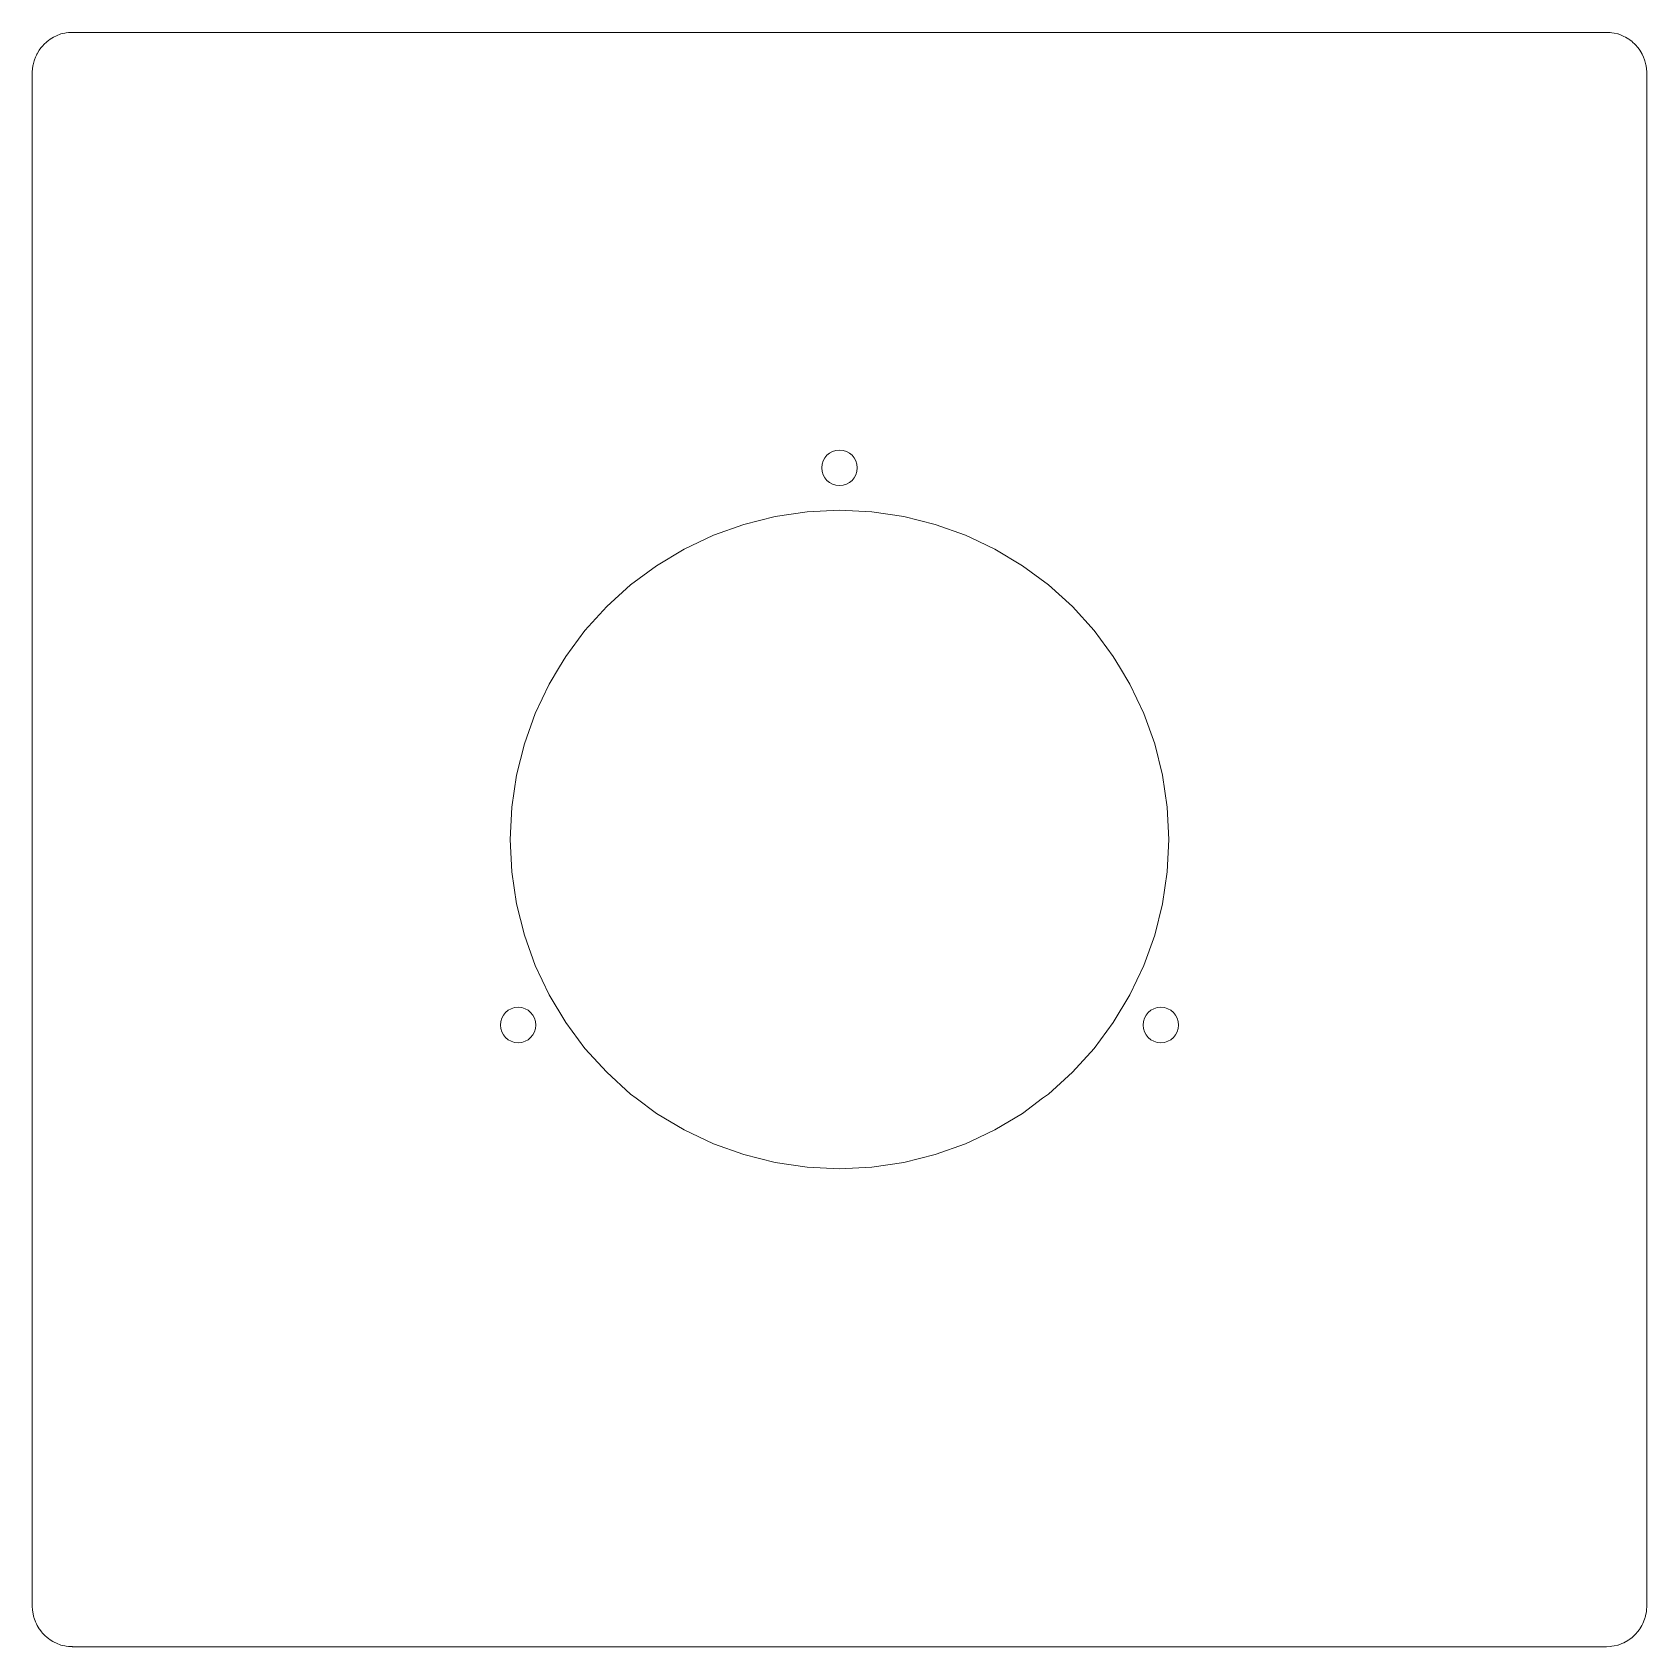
# Model space of a CAD drawing. Header units: millimetres. Extents: x -7 to 132, y -19 to 119.
import ezdxf

# ---------------------------------------------------------------- set-up
doc = ezdxf.new("R2010")
doc.units = ezdxf.units.MM
doc.header["$MEASUREMENT"] = 0
doc.layers.add('Layer 1', color=7, linetype='Continuous', lineweight=0)
doc.layers.add('Layer 5', color=7, linetype='Continuous', lineweight=0)

msp = doc.modelspace()

# ---------------------------------------------------------------- linework, layer by layer
at = {"layer": 'Layer 1', "color": 1, "lineweight": 0, "true_color": 0xff0000}
for points in [[(130.43, 118.56), (130.48, 118.51), (130.68, 118.33), (130.76, 118.24), (130.91, 118.08), (130.97, 118), (131.11, 117.81), (131.27, 117.53), (131.28, 117.51), (131.3, 117.48), (131.43, 117.21), (131.51, 116.97), (131.54, 116.89), (131.62, 116.56), (131.64, 116.46), (131.67, 116.22), (131.69, 115.95), (131.69, 115.88), (131.69, 115.44), (131.69, 114.41), (131.69, 113.39), (131.69, 112.36), (131.69, 111.34), (131.69, 110.32), (131.69, 109.29), (131.69, 108.27), (131.69, 107.24), (131.69, 106.22), (131.69, 105.2), (131.69, 104.17), (131.69, 103.15), (131.69, 102.12), (131.69, 101.1), (131.69, 100.08), (131.69, 99.05), (131.69, 98.03), (131.69, 97), (131.69, 95.98), (131.69, 94.96), (131.69, 93.93), (131.69, 92.91), (131.69, 91.88), (131.69, 90.86), (131.69, 89.84), (131.69, 88.81), (131.69, 87.79), (131.69, 86.76), (131.69, 85.74), (131.69, 84.72), (131.69, 83.69), (131.69, 82.67), (131.69, 81.64), (131.69, 80.62), (131.69, 79.6), (131.69, 78.57), (131.69, 77.55), (131.69, 76.52), (131.69, 75.5), (131.69, 74.48), (131.69, 73.45), (131.69, 72.43), (131.69, 71.4), (131.69, 70.38), (131.69, 69.36), (131.69, 68.33), (131.69, 67.31), (131.69, 66.28), (131.69, 65.26), (131.69, 64.24), (131.69, 63.21), (131.69, 62.19), (131.69, 61.16), (131.69, 60.14), (131.69, 59.12), (131.69, 58.09), (131.69, 57.07), (131.69, 56.04), (131.69, 55.02), (131.69, 54), (131.69, 52.97), (131.69, 51.95), (131.69, 50.92), (131.69, 49.9), (131.69, 48.88), (131.69, 47.85), (131.69, 46.83), (131.69, 45.8), (131.69, 44.78), (131.69, 43.76), (131.69, 42.73), (131.69, 41.71), (131.69, 40.68), (131.69, 39.66), (131.69, 38.64), (131.69, 37.61), (131.69, 36.59), (131.69, 35.56), (131.69, 34.54), (131.69, 33.52), (131.69, 32.49), (131.69, 31.47), (131.69, 30.44), (131.69, 29.42), (131.69, 28.4), (131.69, 27.37), (131.69, 26.35), (131.69, 25.32), (131.69, 24.3), (131.69, 23.28), (131.69, 22.25), (131.69, 21.23), (131.69, 20.2), (131.69, 19.18), (131.69, 18.16), (131.69, 17.13), (131.69, 16.11), (131.69, 15.08), (131.69, 14.06), (131.69, 13.04), (131.69, 12.01), (131.69, 10.99), (131.69, 9.96), (131.69, 8.94), (131.69, 7.92), (131.69, 6.89), (131.69, 5.87), (131.69, 4.84), (131.69, 3.82), (131.69, 2.8), (131.69, 1.77), (131.69, 0.75), (131.69, -0.28), (131.69, -1.3), (131.69, -2.32), (131.69, -3.35), (131.69, -4.37), (131.69, -5.4), (131.69, -6.42), (131.69, -7.44), (131.69, -8.47), (131.69, -9.49), (131.69, -10.52), (131.69, -11.54), (131.69, -12.56), (131.69, -13.59), (131.69, -14.61), (131.69, -15.64), (131.69, -15.69), (131.67, -16.03), (131.66, -16.15), (131.62, -16.37), (131.55, -16.66), (131.54, -16.7), (131.43, -17.02), (131.36, -17.17), (131.28, -17.33), (131.27, -17.34), (131.11, -17.62), (131.06, -17.68), (130.91, -17.89), (130.76, -18.05), (130.68, -18.14), (130.62, -18.2), (130.43, -18.37), (130.25, -18.5), (130.15, -18.57), (129.93, -18.71), (129.86, -18.75), (129.74, -18.81), (129.55, -18.89), (129.23, -19.01), (129.22, -19.01), (128.9, -19.09), (128.71, -19.12), (128.57, -19.14), (128.23, -19.16), (128.2, -19.16), (127.69, -19.16), (125.64, -19.16), (121.54, -19.16), (105.16, -19.16), (88.78, -19.16), (72.39, -19.16), (56.01, -19.16), (39.62, -19.16), (23.24, -19.16), (6.86, -19.16), (-1.34, -19.16), (-2.36, -19.16), (-3.35, -19.16), (-3.38, -19.15), (-3.69, -19.14), (-3.9, -19.11), (-4.02, -19.09), (-4.35, -19.01), (-4.41, -18.99), (-4.67, -18.89), (-4.98, -18.75), (-5.04, -18.71), (-5.27, -18.57), (-5.43, -18.45), (-5.54, -18.37), (-5.73, -18.2), (-5.79, -18.14), (-5.94, -17.98), (-6.02, -17.89), (-6.17, -17.68), (-6.22, -17.62), (-6.4, -17.33), (-6.46, -17.2), (-6.54, -17.02), (-6.66, -16.7), (-6.67, -16.66), (-6.74, -16.37), (-6.77, -16.15), (-6.79, -16.03), (-6.81, -15.69), (-6.81, -15.64), (-6.81, -14.61), (-6.81, -13.59), (-6.81, -12.56), (-6.81, -11.54), (-6.81, -10.52), (-6.81, -9.49), (-6.81, -8.47), (-6.81, -7.44), (-6.81, -6.42), (-6.81, -5.4), (-6.81, -4.37), (-6.81, -3.35), (-6.81, -2.32), (-6.81, -1.3), (-6.81, -0.28), (-6.81, 0.75), (-6.81, 1.77), (-6.81, 2.8), (-6.81, 3.82), (-6.81, 4.84), (-6.81, 5.87), (-6.81, 6.89), (-6.81, 7.92), (-6.81, 8.94), (-6.81, 9.96), (-6.81, 10.99), (-6.81, 12.01), (-6.81, 13.04), (-6.81, 14.06), (-6.81, 15.08), (-6.81, 16.11), (-6.81, 17.13), (-6.81, 18.16), (-6.81, 19.18), (-6.81, 20.2), (-6.81, 21.23), (-6.81, 22.25), (-6.81, 23.28), (-6.81, 24.3), (-6.81, 25.32), (-6.81, 26.35), (-6.81, 27.37), (-6.81, 28.4), (-6.81, 29.42), (-6.81, 30.44), (-6.81, 31.47), (-6.81, 32.49), (-6.81, 33.52), (-6.81, 34.54), (-6.81, 35.56), (-6.81, 36.59), (-6.81, 37.61), (-6.81, 38.64), (-6.81, 39.66), (-6.81, 40.68), (-6.81, 41.71), (-6.81, 42.73), (-6.81, 43.76), (-6.81, 44.78), (-6.81, 45.8), (-6.81, 46.83), (-6.81, 47.85), (-6.81, 48.88), (-6.81, 49.9), (-6.81, 50.92), (-6.81, 51.95), (-6.81, 52.97), (-6.81, 54), (-6.81, 55.02), (-6.81, 56.04), (-6.81, 57.07), (-6.81, 58.09), (-6.81, 59.12), (-6.81, 60.14), (-6.81, 61.16), (-6.81, 62.19), (-6.81, 63.21), (-6.81, 64.24), (-6.81, 65.26), (-6.81, 66.28), (-6.81, 67.31), (-6.81, 68.33), (-6.81, 69.36), (-6.81, 70.38), (-6.81, 71.4), (-6.81, 72.43), (-6.81, 73.45), (-6.81, 74.48), (-6.81, 75.5), (-6.81, 76.52), (-6.81, 77.55), (-6.81, 78.57), (-6.81, 79.6), (-6.81, 80.62), (-6.81, 81.64), (-6.81, 82.67), (-6.81, 83.69), (-6.81, 84.72), (-6.81, 85.74), (-6.81, 86.76), (-6.81, 87.79), (-6.81, 88.81), (-6.81, 89.84), (-6.81, 90.86), (-6.81, 91.88), (-6.81, 92.91), (-6.81, 93.93), (-6.81, 94.96), (-6.81, 95.98), (-6.81, 97), (-6.81, 98.03), (-6.81, 99.05), (-6.81, 100.08), (-6.81, 101.1), (-6.81, 102.12), (-6.81, 103.15), (-6.81, 104.17), (-6.81, 105.2), (-6.81, 106.22), (-6.81, 107.24), (-6.81, 108.27), (-6.81, 109.29), (-6.81, 110.32), (-6.81, 111.34), (-6.81, 112.36), (-6.81, 113.39), (-6.81, 114.41), (-6.81, 115.44), (-6.81, 115.88), (-6.81, 115.95), (-6.79, 116.22), (-6.76, 116.46), (-6.74, 116.56), (-6.66, 116.89), (-6.63, 116.97), (-6.54, 117.21), (-6.46, 117.39), (-6.41, 117.48), (-6.4, 117.51), (-6.22, 117.81), (-6.08, 118), (-6.02, 118.08), (-5.94, 118.16), (-5.79, 118.33), (-5.6, 118.51), (-5.54, 118.56), (-5.43, 118.64), (-5.27, 118.76), (-4.98, 118.94), (-4.92, 118.96), (-4.8, 119.02), (-4.67, 119.08), (-4.41, 119.17), (-4.35, 119.2), (-4.02, 119.28), (-3.9, 119.3), (-3.69, 119.33), (-3.38, 119.34), (-3.35, 119.34), (-2.87, 119.34), (-2.36, 119.34), (-1.34, 119.34), (-0.31, 119.34), (0.71, 119.34), (1.74, 119.34), (2.76, 119.34), (3.78, 119.34), (4.81, 119.34), (5.83, 119.34), (6.86, 119.34), (7.88, 119.34), (8.9, 119.34), (9.93, 119.34), (10.95, 119.34), (11.98, 119.34), (13, 119.34), (14.02, 119.34), (15.05, 119.34), (16.07, 119.34), (17.1, 119.34), (18.12, 119.34), (19.14, 119.34), (20.17, 119.34), (21.19, 119.34), (22.22, 119.34), (23.24, 119.34), (24.26, 119.34), (25.29, 119.34), (26.31, 119.34), (27.34, 119.34), (28.36, 119.34), (29.38, 119.34), (30.41, 119.34), (31.43, 119.34), (32.46, 119.34), (33.48, 119.34), (34.5, 119.34), (35.53, 119.34), (36.55, 119.34), (37.58, 119.34), (38.6, 119.34), (39.62, 119.34), (40.65, 119.34), (41.67, 119.34), (42.7, 119.34), (43.72, 119.34), (44.74, 119.34), (45.77, 119.34), (46.79, 119.34), (47.82, 119.34), (48.84, 119.34), (49.86, 119.34), (50.89, 119.34), (51.91, 119.34), (52.94, 119.34), (53.96, 119.34), (54.98, 119.34), (56.01, 119.34), (57.03, 119.34), (58.06, 119.34), (59.08, 119.34), (60.1, 119.34), (61.13, 119.34), (62.15, 119.34), (63.18, 119.34), (64.2, 119.34), (65.22, 119.34), (66.25, 119.34), (67.27, 119.34), (68.3, 119.34), (69.32, 119.34), (70.34, 119.34), (71.37, 119.34), (72.39, 119.34), (73.42, 119.34), (74.44, 119.34), (75.46, 119.34), (76.49, 119.34), (77.51, 119.34), (78.54, 119.34), (79.56, 119.34), (80.58, 119.34), (81.61, 119.34), (82.63, 119.34), (83.66, 119.34), (84.68, 119.34), (85.7, 119.34), (86.73, 119.34), (87.75, 119.34), (88.78, 119.34), (89.8, 119.34), (90.82, 119.34), (91.85, 119.34), (92.87, 119.34), (93.9, 119.34), (94.92, 119.34), (95.94, 119.34), (96.97, 119.34), (97.99, 119.34), (99.02, 119.34), (100.04, 119.34), (101.06, 119.34), (102.09, 119.34), (103.11, 119.34), (104.14, 119.34), (105.16, 119.34), (106.18, 119.34), (107.21, 119.34), (108.23, 119.34), (109.26, 119.34), (110.28, 119.34), (111.3, 119.34), (112.33, 119.34), (113.35, 119.34), (114.38, 119.34), (115.4, 119.34), (116.42, 119.34), (117.45, 119.34), (118.47, 119.34), (119.5, 119.34), (120.52, 119.34), (121.54, 119.34), (122.57, 119.34), (123.59, 119.34), (124.62, 119.34), (125.64, 119.34), (126.66, 119.34), (127.69, 119.34), (128.2, 119.34), (128.23, 119.34), (128.57, 119.33), (128.71, 119.31), (128.9, 119.28), (129.22, 119.2), (129.23, 119.2), (129.55, 119.08), (129.68, 119.02), (129.74, 118.99), (129.86, 118.94), (130.15, 118.76), (130.25, 118.69)], [(75.76, 75.01), (73.68, 75.99), (73.25, 76.19), (70.64, 77.13), (67.95, 77.8), (65.21, 78.21), (62.44, 78.34), (59.67, 78.21), (56.93, 77.8), (54.24, 77.13), (51.63, 76.19), (49.13, 75.01), (46.75, 73.58), (44.52, 71.93), (42.47, 70.07), (40.6, 68.02), (38.95, 65.79), (38.43, 64.92), (37.53, 63.41), (36.34, 60.9), (35.41, 58.29), (34.74, 55.61), (34.33, 52.86), (34.19, 50.09), (34.33, 47.32), (34.74, 44.58), (35.41, 41.89), (36.34, 39.28), (37.53, 36.78), (38.95, 34.4), (40.6, 32.17), (42.47, 30.12), (44.52, 28.26), (45.01, 27.89), (46.75, 26.6), (49.13, 25.18), (51.63, 23.99), (54.24, 23.06), (56.93, 22.39), (59.67, 21.98), (62.44, 21.84), (65.21, 21.98), (67.95, 22.39), (70.64, 23.06), (73.25, 23.99), (73.68, 24.2), (75.76, 25.18), (78.14, 26.6), (79.87, 27.89), (80.36, 28.26), (82.42, 30.12), (84.28, 32.17), (85.93, 34.4), (87.36, 36.78), (88.54, 39.28), (89.48, 41.89), (90.15, 44.58), (90.56, 47.32), (90.69, 50.09), (90.56, 52.86), (90.15, 55.61), (89.48, 58.29), (88.54, 60.9), (87.36, 63.41), (86.45, 64.92), (85.93, 65.79), (84.28, 68.02), (82.42, 70.07), (80.36, 71.93), (78.14, 73.58)]]:
    msp.add_lwpolyline(points, close=True, dxfattribs=at)
at = {"layer": 'Layer 5', "color": 1, "lineweight": 0, "true_color": 0xff0000}
for centre in [(62.44, 81.98), (34.87, 34.18), (90.01, 34.18)]:
    msp.add_circle(centre, 1.52, dxfattribs=at)

doc.saveas('drawing.dxf')
